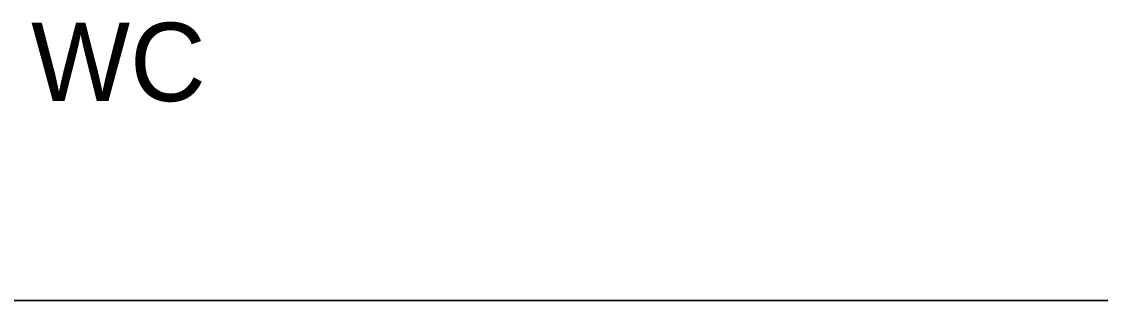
# Model space of a CAD drawing. Header units: metres. Extents: x -0.9 to 62, y -37.3 to 60.
# Drawn here: x 24.414 to 25.103, y 0 to 0.178 of the extents above; entities that cross this region are included whole.
import ezdxf

# ---------------------------------------------------------------- set-up
doc = ezdxf.new("R2010")
doc.units = ezdxf.units.M
for name, pattern in [('IMPORT-DASHED _3_', [0.75, 0.5, -0.25]), ('IMPORT-DASHED2 _4_', [0.375, 0.25, -0.125]), ('IMPORT-HIDDEN2 _2_', [0.1875, 0.125, -0.0625])]:
    doc.linetypes.add(name, pattern=pattern)
for name, color, linetype, lineweight in [('A-DETL', 7, 'Continuous', 5), ('ARQ-COTA-50', 7, 'Continuous', 5), ('ARQ-ELEV6', 7, 'Continuous', 5), ('ARQ-MOB', 7, 'Continuous', 5), ('ARQ-PAR', 7, 'Continuous', 5), ('ARQ-PIS', 7, 'Continuous', 5), ('ARQ-POR', 7, 'Continuous', 5), ('ARQ-PROJ', 7, 'IMPORT-DASHED2 _4_', 5), ('ARQ-SAN', 7, 'Continuous', 5), ('G-ANNO-TEXT', 7, 'Continuous', 5)]:
    doc.layers.add(name, color=color, linetype=linetype, lineweight=lineweight)
doc.layers.add('ARQ_1100_BASE_TÉRREO_GARAGEM_dwg', color=7, linetype='Continuous', lineweight=5, true_color=0x767676)
doc.styles.add('Century Gothic_2', font='GOTHIC.TTF', dxfattribs={"height": 0.05})

# ---------------------------------------------------------------- blocks, each defined once
blk = doc.blocks.new('ARQ_1100_BASE_TÉRREO_GARAGEM_dwg_computadro-3723941-DD')
at = {"layer": 'ARQ-MOB'}
for p, q in [((42.94285, 0), (42.55366, 0)), ((42.69518, 0), (42.78873, 0)), ((42.70264, 0), (42.79619, 0)), ((42.80966, 0), (42.76466, 0)), ((42.89127, 0), (42.83127, 0)), ((42.89127, 0), (42.83127, 0)), ((42.89127, 0), (42.83127, 0)), ((42.89127, 0), (42.83127, 0)), ((42.9567, 0), (42.9767, 0)), ((42.9567, 0), (42.96546, 0)), ((43.1313, 0), (42.96546, 0)), ((43.12007, 0), (42.9767, 0)), ((43.00981, 0), (43.01981, 0)), ((43.00981, 0), (43.01981, 0)), ((43.00981, 0), (43.07339, 0)), ((43.01981, 0), (43.06339, 0)), ((43.06339, 0), (43.01981, 0)), ((43.06339, 0), (43.07339, 0)), ((43.06339, 0), (43.07339, 0)), ((43.12007, 0), (43.14007, 0)), ((43.1313, 0), (43.14007, 0)), ((42.9226, 0), (42.4726, 0)), ((42.4726, 0), (42.9226, 0)), ((42.5026, 0), (42.8926, 0)), ((42.8926, 0), (42.5026, 0)), ((42.76466, 0), (42.80966, 0)), ((42.80966, 0), (42.76466, 0)), ((42.76466, 0), (42.80966, 0)), ((42.80966, 0), (42.76466, 0)), ((42.79466, 0), (42.77966, 0)), ((42.83127, 0), (42.89127, 0)), ((42.89127, 0), (42.83127, 0)), ((42.83127, 0), (42.8926, 0))]:
    blk.add_line(p, q, dxfattribs=at)
at = {"layer": 'ARQ-MOB', "flags": 128}
for points in [[(42.55015, 0), (42.55764, 0), (42.92625, 0), (42.93939, 0)], [(42.5502, 0), (42.93939, 0), (42.94401, 0), (42.55481, 0), (42.55019, 0)]]:
    blk.add_lwpolyline(points, dxfattribs=at)
at = {"layer": 'ARQ-MOB'}
blk.add_open_spline([(43.0416, 0), (43.04355, 0), (43.04791, 0), (43.02243, 0)], degree=3, dxfattribs=at)
blk = doc.blocks.new('ARQ_1100_BASE_TÉRREO_GARAGEM_dwg-3696053-DD')
at = {"lineweight": 5}
for p, q in [((42.33075, 0), (43.73262, 0)), ((42.81286, 0), (42.8145, 0)), ((42.8145, 0), (42.81286, 0)), ((42.8145, 0), (42.81286, 0)), ((42.81286, 0), (42.8145, 0)), ((42.8145, 0), (43.1808, 0)), ((43.1808, 0), (42.8145, 0)), ((42.8356, 0), (42.84022, 0)), ((42.83591, 0), (42.84002, 0)), ((43.15473, 0), (42.84002, 0)), ((42.84022, 0), (43.15502, 0)), ((42.96834, 0), (42.99762, 0)), ((42.96834, 0), (42.99762, 0)), ((42.97707, 0), (42.99762, 0)), ((42.98224, 0), (42.99762, 0)), ((42.98224, 0), (42.99762, 0)), ((42.99762, 0), (43.02691, 0)), ((42.99762, 0), (43.02691, 0)), ((42.99762, 0), (43.013, 0)), ((42.99762, 0), (43.013, 0)), ((42.99762, 0), (43.01818, 0)), ((43.15473, 0), (43.15935, 0)), ((43.15502, 0), (43.15964, 0)), ((43.18245, 0), (43.1808, 0)), ((43.18245, 0), (43.1808, 0))]:
    blk.add_line(p, q, dxfattribs=at)
at = {"linetype": 'IMPORT-DASHED _3_', "lineweight": 5}
for p, q in [((42.88984, 0), (42.90522, 0)), ((42.88984, 0), (42.90522, 0)), ((42.90522, 0), (42.9206, 0)), ((42.90522, 0), (42.9206, 0)), ((43.07464, 0), (43.09002, 0)), ((43.07464, 0), (43.09002, 0)), ((43.09002, 0), (43.10539, 0)), ((43.09002, 0), (43.10539, 0))]:
    blk.add_line(p, q, dxfattribs=at)
at = {"lineweight": 5, "flags": 128}
blk.add_lwpolyline([(43.15964, 0), (43.15923, 0), (43.15904, 0), (43.15876, 0), (43.158, 0), (43.1572, 0), (43.15661, 0), (43.15599, 0), (43.15473, 0), (42.84058, 0)], dxfattribs=at)
at = {"layer": 'ARQ-COTA-50'}
blk.add_line((42.33075, 0), (45.85681, 0), dxfattribs=at)
at = {"layer": 'ARQ-COTA-50', "flags": 128}
blk.add_lwpolyline([(45.85681, 0), (44.08262, 0), (42.33075, 0)], dxfattribs=at)
at = {"layer": 'ARQ-ELEV6'}
for p, q in [((42.33075, 0), (43.73262, 0)), ((43.73262, 0), (42.33075, 0)), ((42.68579, 0), (43.4458, 0)), ((43.4458, 0), (42.68579, 0))]:
    blk.add_line(p, q, dxfattribs=at)
at = {"layer": 'ARQ-MOB'}
for p, q in [((42.33075, 0), (43.93262, 0)), ((43.93262, 0), (42.33075, 0))]:
    blk.add_line(p, q, dxfattribs=at)
at = {"layer": 'ARQ-MOB', "flags": 128}
blk.add_lwpolyline([(42.8576, 0), (42.6976, 0), (42.5376, 0)], dxfattribs=at)
at = {"layer": 'ARQ-PAR'}
for p, q in [((43.88262, 0), (43.38262, 0)), ((42.33075, 0), (45.85681, 0)), ((43.93262, 0), (42.33075, 0)), ((43.93262, 0), (42.33075, 0)), ((44.08262, 0), (42.33075, 0)), ((42.3858, 0), (44.0158, 0)), ((43.75156, 0), (42.5858, 0)), ((42.5858, 0), (42.9158, 0)), ((42.9158, 0), (42.5858, 0)), ((42.5858, 0), (43.75156, 0)), ((44.0858, 0), (43.4108, 0))]:
    blk.add_line(p, q, dxfattribs=at)
at = {"layer": 'ARQ-PAR', "flags": 128}
blk.add_lwpolyline([(45.85681, 0), (42.4658, 0)], close=True, dxfattribs=at)
blk.add_lwpolyline([(43.42079, 0), (44.0858, 0), (45.5858, 0)], dxfattribs=at)
at = {"layer": 'ARQ-PIS'}
blk.add_line((42.33075, 0), (45.85681, 0), dxfattribs=at)
at = {"layer": 'ARQ-POR', "linetype": 'IMPORT-HIDDEN2 _2_'}
for p, q in [((43.44579, 0), (42.75077, 0)), ((43.4158, 0), (42.75077, 0)), ((43.636, 0), (42.98077, 0)), ((43.96857, 0), (43.23276, 0))]:
    blk.add_line(p, q, dxfattribs=at)
at = {"layer": 'ARQ-POR'}
for p, q in [((42.9158, 0), (42.9508, 0)), ((42.98077, 0), (42.94077, 0)), ((42.94077, 0), (42.98079, 0)), ((42.9508, 0), (42.9408, 0)), ((43.23276, 0), (43.93262, 0)), ((43.93262, 0), (43.23276, 0)), ((43.4108, 0), (43.42079, 0)), ((43.44579, 0), (43.4108, 0)), ((43.4108, 0), (43.4208, 0)), ((43.4458, 0), (43.4108, 0))]:
    blk.add_line(p, q, dxfattribs=at)
at = {"layer": 'ARQ-POR', "flags": 128}
for points in [[(42.9408, 0), (42.9308, 0), (42.9158, 0)], [(43.42079, 0), (43.43079, 0), (43.44579, 0)], [(43.4208, 0), (43.4308, 0), (43.4458, 0)]]:
    blk.add_lwpolyline(points, dxfattribs=at)
at = {"layer": 'ARQ-PROJ'}
blk.add_line((42.33075, 0), (43.83262, 0), dxfattribs=at)
at = {"layer": 'ARQ-SAN'}
for p, q in [((43.3858, 0), (42.5858, 0)), ((42.5858, 0), (43.3858, 0))]:
    blk.add_line(p, q, dxfattribs=at)
blk.add_blockref('ARQ_1100_BASE_TÉRREO_GARAGEM_dwg_computadro-3723941-DD', (0, 0))

msp = doc.modelspace()

# ---------------------------------------------------------------- linework, layer by layer
at = {"layer": 'A-DETL', "color": 9, "true_color": 0xc0c0c0}
msp.add_line((27.24278, 0), (24.24278, 0), dxfattribs=at)

# ---------------------------------------------------------------- block references
at = {"layer": 'ARQ_1100_BASE_TÉRREO_GARAGEM_dwg', "color": 7}
msp.add_blockref('ARQ_1100_BASE_TÉRREO_GARAGEM_dwg-3696053-DD', (-18.34302, 0), dxfattribs=at)

# ---------------------------------------------------------------- texts
at = {"layer": 'G-ANNO-TEXT', "color": 8, "true_color": 0x808080, "insert": (24.42029, 0.17712), "char_height": 0.05, "width": 0.1523206, "attachment_point": 1, "style": 'Century Gothic_2'}
msp.add_mtext('WC', dxfattribs=at)

doc.saveas('drawing.dxf')
